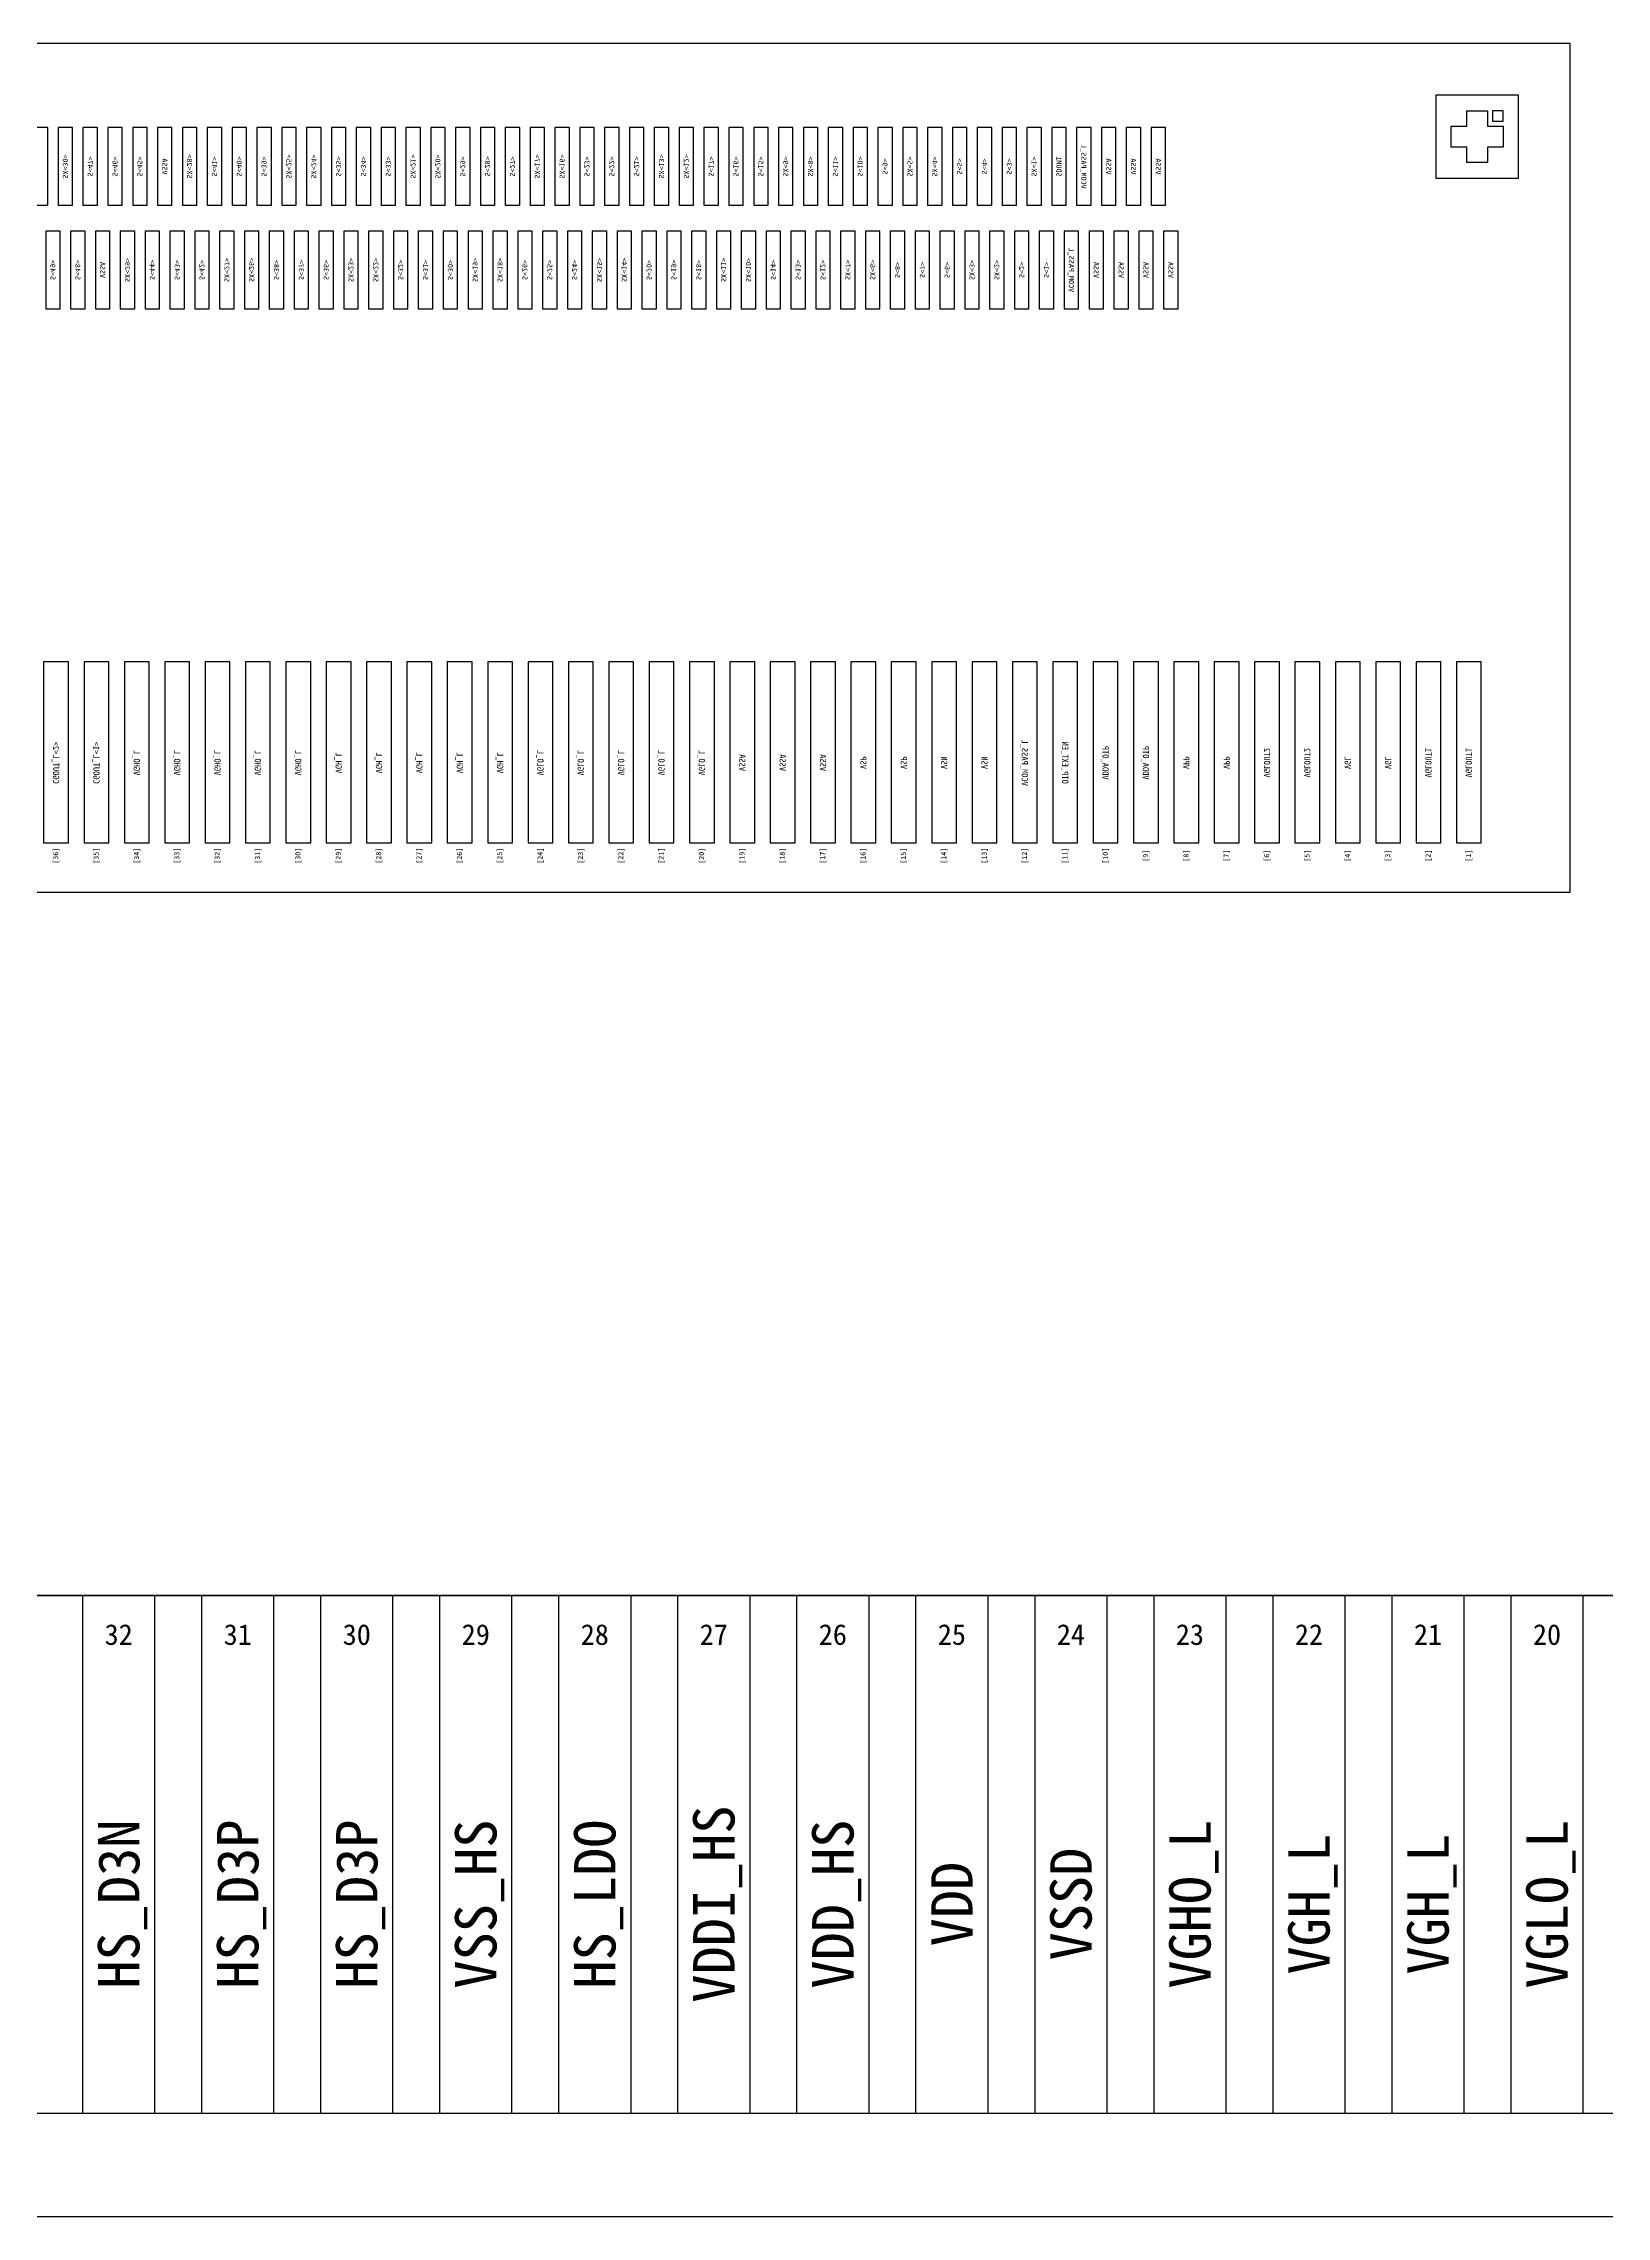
# Model space of a CAD drawing. Header units: millimetres. Extents: x 7349 to 7879, y -734 to -358.
# Drawn here: x 7461.716 to 7463.226, y -525.981 to -523.881 of the extents above; entities that cross this region are included whole.
import ezdxf
from ezdxf.enums import TextEntityAlignment as Align

# ---------------------------------------------------------------- set-up
doc = ezdxf.new("R2010")
doc.units = ezdxf.units.MM
doc.layers.add('FPC', color=42, linetype='Continuous')
doc.layers.add('标 注', color=3, linetype='Continuous')

# ---------------------------------------------------------------- blocks, each defined once
blk = doc.blocks.new('LCD')
at = {"color": 6}
blk.add_line((7370.5424, -538.5852), (7424.3824, -538.5852), dxfattribs=at)
for points in [[(7384.9624, -537.3052), (7409.9624, -537.3052), (7409.9624, -536.4852), (7384.9624, -536.4852)], [(7409.8324, -536.6152), (7409.9124, -536.6152), (7409.9124, -536.5352), (7409.8324, -536.5352)], [(7408.4774, -536.6415), (7408.4914, -536.6415), (7408.4914, -536.5665), (7408.4774, -536.5665)], [(7408.4774, -536.6415), (7408.4914, -536.6415), (7408.4914, -536.5665), (7408.4774, -536.5665)], [(7408.5014, -536.6415), (7408.5154, -536.6415), (7408.5154, -536.5665), (7408.5014, -536.5665)], [(7408.5014, -536.6415), (7408.5154, -536.6415), (7408.5154, -536.5665), (7408.5014, -536.5665)], [(7408.5254, -536.6415), (7408.5394, -536.6415), (7408.5394, -536.5665), (7408.5254, -536.5665)], [(7408.5254, -536.6415), (7408.5394, -536.6415), (7408.5394, -536.5665), (7408.5254, -536.5665)], [(7408.5494, -536.6415), (7408.5634, -536.6415), (7408.5634, -536.5665), (7408.5494, -536.5665)], [(7408.5494, -536.6415), (7408.5634, -536.6415), (7408.5634, -536.5665), (7408.5494, -536.5665)], [(7408.5734, -536.6415), (7408.5874, -536.6415), (7408.5874, -536.5665), (7408.5734, -536.5665)], [(7408.5734, -536.6415), (7408.5874, -536.6415), (7408.5874, -536.5665), (7408.5734, -536.5665)], [(7408.5974, -536.6415), (7408.6114, -536.6415), (7408.6114, -536.5665), (7408.5974, -536.5665)], [(7408.5974, -536.6415), (7408.6114, -536.6415), (7408.6114, -536.5665), (7408.5974, -536.5665)], [(7408.6214, -536.6415), (7408.6354, -536.6415), (7408.6354, -536.5665), (7408.6214, -536.5665)], [(7408.6214, -536.6415), (7408.6354, -536.6415), (7408.6354, -536.5665), (7408.6214, -536.5665)], [(7408.6454, -536.6415), (7408.6594, -536.6415), (7408.6594, -536.5665), (7408.6454, -536.5665)], [(7408.6454, -536.6415), (7408.6594, -536.6415), (7408.6594, -536.5665), (7408.6454, -536.5665)], [(7408.6694, -536.6415), (7408.6834, -536.6415), (7408.6834, -536.5665), (7408.6694, -536.5665)], [(7408.6694, -536.6415), (7408.6834, -536.6415), (7408.6834, -536.5665), (7408.6694, -536.5665)], [(7408.6934, -536.6415), (7408.7074, -536.6415), (7408.7074, -536.5665), (7408.6934, -536.5665)], [(7408.6934, -536.6415), (7408.7074, -536.6415), (7408.7074, -536.5665), (7408.6934, -536.5665)], [(7408.7174, -536.6415), (7408.7314, -536.6415), (7408.7314, -536.5665), (7408.7174, -536.5665)], [(7408.7174, -536.6415), (7408.7314, -536.6415), (7408.7314, -536.5665), (7408.7174, -536.5665)], [(7408.7414, -536.6415), (7408.7554, -536.6415), (7408.7554, -536.5665), (7408.7414, -536.5665)], [(7408.7414, -536.6415), (7408.7554, -536.6415), (7408.7554, -536.5665), (7408.7414, -536.5665)], [(7408.7654, -536.6415), (7408.7794, -536.6415), (7408.7794, -536.5665), (7408.7654, -536.5665)], [(7408.7654, -536.6415), (7408.7794, -536.6415), (7408.7794, -536.5665), (7408.7654, -536.5665)], [(7408.7894, -536.6415), (7408.8034, -536.6415), (7408.8034, -536.5665), (7408.7894, -536.5665)], [(7408.7894, -536.6415), (7408.8034, -536.6415), (7408.8034, -536.5665), (7408.7894, -536.5665)], [(7408.8134, -536.6415), (7408.8274, -536.6415), (7408.8274, -536.5665), (7408.8134, -536.5665)], [(7408.8134, -536.6415), (7408.8274, -536.6415), (7408.8274, -536.5665), (7408.8134, -536.5665)], [(7408.8374, -536.6415), (7408.8514, -536.6415), (7408.8514, -536.5665), (7408.8374, -536.5665)], [(7408.8374, -536.6415), (7408.8514, -536.6415), (7408.8514, -536.5665), (7408.8374, -536.5665)], [(7408.8614, -536.6415), (7408.8754, -536.6415), (7408.8754, -536.5665), (7408.8614, -536.5665)], [(7408.8614, -536.6415), (7408.8754, -536.6415), (7408.8754, -536.5665), (7408.8614, -536.5665)], [(7408.8854, -536.6415), (7408.8994, -536.6415), (7408.8994, -536.5665), (7408.8854, -536.5665)], [(7408.8854, -536.6415), (7408.8994, -536.6415), (7408.8994, -536.5665), (7408.8854, -536.5665)], [(7408.9094, -536.6415), (7408.9234, -536.6415), (7408.9234, -536.5665), (7408.9094, -536.5665)], [(7408.9094, -536.6415), (7408.9234, -536.6415), (7408.9234, -536.5665), (7408.9094, -536.5665)], [(7408.9334, -536.6415), (7408.9474, -536.6415), (7408.9474, -536.5665), (7408.9334, -536.5665)], [(7408.9334, -536.6415), (7408.9474, -536.6415), (7408.9474, -536.5665), (7408.9334, -536.5665)], [(7408.9574, -536.6415), (7408.9714, -536.6415), (7408.9714, -536.5665), (7408.9574, -536.5665)], [(7408.9574, -536.6415), (7408.9714, -536.6415), (7408.9714, -536.5665), (7408.9574, -536.5665)], [(7408.9814, -536.6415), (7408.9954, -536.6415), (7408.9954, -536.5665), (7408.9814, -536.5665)], [(7408.9814, -536.6415), (7408.9954, -536.6415), (7408.9954, -536.5665), (7408.9814, -536.5665)], [(7409.0054, -536.6415), (7409.0194, -536.6415), (7409.0194, -536.5665), (7409.0054, -536.5665)], [(7409.0054, -536.6415), (7409.0194, -536.6415), (7409.0194, -536.5665), (7409.0054, -536.5665)], [(7409.0294, -536.6415), (7409.0434, -536.6415), (7409.0434, -536.5665), (7409.0294, -536.5665)], [(7409.0294, -536.6415), (7409.0434, -536.6415), (7409.0434, -536.5665), (7409.0294, -536.5665)], [(7409.0534, -536.6415), (7409.0674, -536.6415), (7409.0674, -536.5665), (7409.0534, -536.5665)], [(7409.0534, -536.6415), (7409.0674, -536.6415), (7409.0674, -536.5665), (7409.0534, -536.5665)], [(7409.0774, -536.6415), (7409.0914, -536.6415), (7409.0914, -536.5665), (7409.0774, -536.5665)], [(7409.0774, -536.6415), (7409.0914, -536.6415), (7409.0914, -536.5665), (7409.0774, -536.5665)], [(7409.1014, -536.6415), (7409.1154, -536.6415), (7409.1154, -536.5665), (7409.1014, -536.5665)], [(7409.1014, -536.6415), (7409.1154, -536.6415), (7409.1154, -536.5665), (7409.1014, -536.5665)], [(7409.1254, -536.6415), (7409.1394, -536.6415), (7409.1394, -536.5665), (7409.1254, -536.5665)], [(7409.1254, -536.6415), (7409.1394, -536.6415), (7409.1394, -536.5665), (7409.1254, -536.5665)], [(7409.1494, -536.6415), (7409.1634, -536.6415), (7409.1634, -536.5665), (7409.1494, -536.5665)], [(7409.1494, -536.6415), (7409.1634, -536.6415), (7409.1634, -536.5665), (7409.1494, -536.5665)], [(7409.1734, -536.6415), (7409.1874, -536.6415), (7409.1874, -536.5665), (7409.1734, -536.5665)], [(7409.1734, -536.6415), (7409.1874, -536.6415), (7409.1874, -536.5665), (7409.1734, -536.5665)], [(7409.1974, -536.6415), (7409.2114, -536.6415), (7409.2114, -536.5665), (7409.1974, -536.5665)], [(7409.1974, -536.6415), (7409.2114, -536.6415), (7409.2114, -536.5665), (7409.1974, -536.5665)], [(7409.2214, -536.6415), (7409.2354, -536.6415), (7409.2354, -536.5665), (7409.2214, -536.5665)], [(7409.2214, -536.6415), (7409.2354, -536.6415), (7409.2354, -536.5665), (7409.2214, -536.5665)], [(7409.2454, -536.6415), (7409.2594, -536.6415), (7409.2594, -536.5665), (7409.2454, -536.5665)], [(7409.2454, -536.6415), (7409.2594, -536.6415), (7409.2594, -536.5665), (7409.2454, -536.5665)], [(7409.2694, -536.6415), (7409.2834, -536.6415), (7409.2834, -536.5665), (7409.2694, -536.5665)], [(7409.2694, -536.6415), (7409.2834, -536.6415), (7409.2834, -536.5665), (7409.2694, -536.5665)], [(7409.2934, -536.6415), (7409.3074, -536.6415), (7409.3074, -536.5665), (7409.2934, -536.5665)], [(7409.2934, -536.6415), (7409.3074, -536.6415), (7409.3074, -536.5665), (7409.2934, -536.5665)], [(7409.3174, -536.6415), (7409.3314, -536.6415), (7409.3314, -536.5665), (7409.3174, -536.5665)], [(7409.3174, -536.6415), (7409.3314, -536.6415), (7409.3314, -536.5665), (7409.3174, -536.5665)], [(7409.3414, -536.6415), (7409.3554, -536.6415), (7409.3554, -536.5665), (7409.3414, -536.5665)], [(7409.3414, -536.6415), (7409.3554, -536.6415), (7409.3554, -536.5665), (7409.3414, -536.5665)], [(7409.3654, -536.6415), (7409.3794, -536.6415), (7409.3794, -536.5665), (7409.3654, -536.5665)], [(7409.3654, -536.6415), (7409.3794, -536.6415), (7409.3794, -536.5665), (7409.3654, -536.5665)], [(7409.3894, -536.6415), (7409.4034, -536.6415), (7409.4034, -536.5665), (7409.3894, -536.5665)], [(7409.3894, -536.6415), (7409.4034, -536.6415), (7409.4034, -536.5665), (7409.3894, -536.5665)], [(7409.4134, -536.6415), (7409.4274, -536.6415), (7409.4274, -536.5665), (7409.4134, -536.5665)], [(7409.4134, -536.6415), (7409.4274, -536.6415), (7409.4274, -536.5665), (7409.4134, -536.5665)], [(7409.4374, -536.6415), (7409.4514, -536.6415), (7409.4514, -536.5665), (7409.4374, -536.5665)], [(7409.4374, -536.6415), (7409.4514, -536.6415), (7409.4514, -536.5665), (7409.4374, -536.5665)], [(7409.4614, -536.6415), (7409.4754, -536.6415), (7409.4754, -536.5665), (7409.4614, -536.5665)], [(7409.4614, -536.6415), (7409.4754, -536.6415), (7409.4754, -536.5665), (7409.4614, -536.5665)], [(7409.4854, -536.6415), (7409.4994, -536.6415), (7409.4994, -536.5665), (7409.4854, -536.5665)], [(7409.4854, -536.6415), (7409.4994, -536.6415), (7409.4994, -536.5665), (7409.4854, -536.5665)], [(7409.5094, -536.6415), (7409.5234, -536.6415), (7409.5234, -536.5665), (7409.5094, -536.5665)], [(7409.5094, -536.6415), (7409.5234, -536.6415), (7409.5234, -536.5665), (7409.5094, -536.5665)], [(7409.5334, -536.6415), (7409.5474, -536.6415), (7409.5474, -536.5665), (7409.5334, -536.5665)], [(7409.5334, -536.6415), (7409.5474, -536.6415), (7409.5474, -536.5665), (7409.5334, -536.5665)], [(7409.5574, -536.6415), (7409.5714, -536.6415), (7409.5714, -536.5665), (7409.5574, -536.5665)], [(7409.5574, -536.6415), (7409.5714, -536.6415), (7409.5714, -536.5665), (7409.5574, -536.5665)], [(7409.8624, -536.5502), (7409.8824, -536.5502), (7409.8824, -536.5652), (7409.8974, -536.5652), (7409.8974, -536.5852), (7409.8824, -536.5852), (7409.8824, -536.6002), (7409.8624, -536.6002), (7409.8624, -536.5852), (7409.8474, -536.5852), (7409.8474, -536.5652), (7409.8624, -536.5652)], [(7409.8874, -536.5602), (7409.8974, -536.5602), (7409.8974, -536.5502), (7409.8874, -536.5502)], [(7408.4894, -536.7415), (7408.5034, -536.7415), (7408.5034, -536.6665), (7408.4894, -536.6665)], [(7408.4894, -536.7415), (7408.5034, -536.7415), (7408.5034, -536.6665), (7408.4894, -536.6665)], [(7408.5134, -536.7415), (7408.5274, -536.7415), (7408.5274, -536.6665), (7408.5134, -536.6665)], [(7408.5134, -536.7415), (7408.5274, -536.7415), (7408.5274, -536.6665), (7408.5134, -536.6665)], [(7408.5374, -536.7415), (7408.5514, -536.7415), (7408.5514, -536.6665), (7408.5374, -536.6665)], [(7408.5374, -536.7415), (7408.5514, -536.7415), (7408.5514, -536.6665), (7408.5374, -536.6665)], [(7408.5614, -536.7415), (7408.5754, -536.7415), (7408.5754, -536.6665), (7408.5614, -536.6665)], [(7408.5614, -536.7415), (7408.5754, -536.7415), (7408.5754, -536.6665), (7408.5614, -536.6665)], [(7408.5854, -536.7415), (7408.5994, -536.7415), (7408.5994, -536.6665), (7408.5854, -536.6665)], [(7408.5854, -536.7415), (7408.5994, -536.7415), (7408.5994, -536.6665), (7408.5854, -536.6665)], [(7408.6094, -536.7415), (7408.6234, -536.7415), (7408.6234, -536.6665), (7408.6094, -536.6665)], [(7408.6094, -536.7415), (7408.6234, -536.7415), (7408.6234, -536.6665), (7408.6094, -536.6665)], [(7408.6334, -536.7415), (7408.6474, -536.7415), (7408.6474, -536.6665), (7408.6334, -536.6665)], [(7408.6334, -536.7415), (7408.6474, -536.7415), (7408.6474, -536.6665), (7408.6334, -536.6665)], [(7408.6574, -536.7415), (7408.6714, -536.7415), (7408.6714, -536.6665), (7408.6574, -536.6665)], [(7408.6574, -536.7415), (7408.6714, -536.7415), (7408.6714, -536.6665), (7408.6574, -536.6665)], [(7408.6814, -536.7415), (7408.6954, -536.7415), (7408.6954, -536.6665), (7408.6814, -536.6665)], [(7408.6814, -536.7415), (7408.6954, -536.7415), (7408.6954, -536.6665), (7408.6814, -536.6665)], [(7408.7054, -536.7415), (7408.7194, -536.7415), (7408.7194, -536.6665), (7408.7054, -536.6665)], [(7408.7054, -536.7415), (7408.7194, -536.7415), (7408.7194, -536.6665), (7408.7054, -536.6665)], [(7408.7294, -536.7415), (7408.7434, -536.7415), (7408.7434, -536.6665), (7408.7294, -536.6665)], [(7408.7294, -536.7415), (7408.7434, -536.7415), (7408.7434, -536.6665), (7408.7294, -536.6665)], [(7408.7534, -536.7415), (7408.7674, -536.7415), (7408.7674, -536.6665), (7408.7534, -536.6665)], [(7408.7534, -536.7415), (7408.7674, -536.7415), (7408.7674, -536.6665), (7408.7534, -536.6665)], [(7408.7774, -536.7415), (7408.7914, -536.7415), (7408.7914, -536.6665), (7408.7774, -536.6665)], [(7408.7774, -536.7415), (7408.7914, -536.7415), (7408.7914, -536.6665), (7408.7774, -536.6665)], [(7408.8014, -536.7415), (7408.8154, -536.7415), (7408.8154, -536.6665), (7408.8014, -536.6665)], [(7408.8014, -536.7415), (7408.8154, -536.7415), (7408.8154, -536.6665), (7408.8014, -536.6665)], [(7408.8254, -536.7415), (7408.8394, -536.7415), (7408.8394, -536.6665), (7408.8254, -536.6665)], [(7408.8254, -536.7415), (7408.8394, -536.7415), (7408.8394, -536.6665), (7408.8254, -536.6665)], [(7408.8494, -536.7415), (7408.8634, -536.7415), (7408.8634, -536.6665), (7408.8494, -536.6665)], [(7408.8494, -536.7415), (7408.8634, -536.7415), (7408.8634, -536.6665), (7408.8494, -536.6665)], [(7408.8734, -536.7415), (7408.8874, -536.7415), (7408.8874, -536.6665), (7408.8734, -536.6665)], [(7408.8734, -536.7415), (7408.8874, -536.7415), (7408.8874, -536.6665), (7408.8734, -536.6665)], [(7408.8974, -536.7415), (7408.9114, -536.7415), (7408.9114, -536.6665), (7408.8974, -536.6665)], [(7408.8974, -536.7415), (7408.9114, -536.7415), (7408.9114, -536.6665), (7408.8974, -536.6665)], [(7408.9214, -536.7415), (7408.9354, -536.7415), (7408.9354, -536.6665), (7408.9214, -536.6665)], [(7408.9214, -536.7415), (7408.9354, -536.7415), (7408.9354, -536.6665), (7408.9214, -536.6665)], [(7408.9454, -536.7415), (7408.9594, -536.7415), (7408.9594, -536.6665), (7408.9454, -536.6665)], [(7408.9454, -536.7415), (7408.9594, -536.7415), (7408.9594, -536.6665), (7408.9454, -536.6665)], [(7408.9694, -536.7415), (7408.9834, -536.7415), (7408.9834, -536.6665), (7408.9694, -536.6665)], [(7408.9694, -536.7415), (7408.9834, -536.7415), (7408.9834, -536.6665), (7408.9694, -536.6665)], [(7408.9934, -536.7415), (7409.0074, -536.7415), (7409.0074, -536.6665), (7408.9934, -536.6665)], [(7408.9934, -536.7415), (7409.0074, -536.7415), (7409.0074, -536.6665), (7408.9934, -536.6665)], [(7409.0174, -536.7415), (7409.0314, -536.7415), (7409.0314, -536.6665), (7409.0174, -536.6665)], [(7409.0174, -536.7415), (7409.0314, -536.7415), (7409.0314, -536.6665), (7409.0174, -536.6665)], [(7409.0414, -536.7415), (7409.0554, -536.7415), (7409.0554, -536.6665), (7409.0414, -536.6665)], [(7409.0414, -536.7415), (7409.0554, -536.7415), (7409.0554, -536.6665), (7409.0414, -536.6665)], [(7409.0654, -536.7415), (7409.0794, -536.7415), (7409.0794, -536.6665), (7409.0654, -536.6665)], [(7409.0654, -536.7415), (7409.0794, -536.7415), (7409.0794, -536.6665), (7409.0654, -536.6665)], [(7409.0894, -536.7415), (7409.1034, -536.7415), (7409.1034, -536.6665), (7409.0894, -536.6665)], [(7409.0894, -536.7415), (7409.1034, -536.7415), (7409.1034, -536.6665), (7409.0894, -536.6665)], [(7409.1134, -536.7415), (7409.1274, -536.7415), (7409.1274, -536.6665), (7409.1134, -536.6665)], [(7409.1134, -536.7415), (7409.1274, -536.7415), (7409.1274, -536.6665), (7409.1134, -536.6665)], [(7409.1374, -536.7415), (7409.1514, -536.7415), (7409.1514, -536.6665), (7409.1374, -536.6665)], [(7409.1374, -536.7415), (7409.1514, -536.7415), (7409.1514, -536.6665), (7409.1374, -536.6665)], [(7409.1614, -536.7415), (7409.1754, -536.7415), (7409.1754, -536.6665), (7409.1614, -536.6665)], [(7409.1614, -536.7415), (7409.1754, -536.7415), (7409.1754, -536.6665), (7409.1614, -536.6665)], [(7409.1854, -536.7415), (7409.1994, -536.7415), (7409.1994, -536.6665), (7409.1854, -536.6665)], [(7409.1854, -536.7415), (7409.1994, -536.7415), (7409.1994, -536.6665), (7409.1854, -536.6665)], [(7409.2094, -536.7415), (7409.2234, -536.7415), (7409.2234, -536.6665), (7409.2094, -536.6665)], [(7409.2094, -536.7415), (7409.2234, -536.7415), (7409.2234, -536.6665), (7409.2094, -536.6665)], [(7409.2334, -536.7415), (7409.2474, -536.7415), (7409.2474, -536.6665), (7409.2334, -536.6665)], [(7409.2334, -536.7415), (7409.2474, -536.7415), (7409.2474, -536.6665), (7409.2334, -536.6665)], [(7409.2574, -536.7415), (7409.2714, -536.7415), (7409.2714, -536.6665), (7409.2574, -536.6665)], [(7409.2574, -536.7415), (7409.2714, -536.7415), (7409.2714, -536.6665), (7409.2574, -536.6665)], [(7409.2814, -536.7415), (7409.2954, -536.7415), (7409.2954, -536.6665), (7409.2814, -536.6665)], [(7409.2814, -536.7415), (7409.2954, -536.7415), (7409.2954, -536.6665), (7409.2814, -536.6665)], [(7409.3054, -536.7415), (7409.3194, -536.7415), (7409.3194, -536.6665), (7409.3054, -536.6665)], [(7409.3054, -536.7415), (7409.3194, -536.7415), (7409.3194, -536.6665), (7409.3054, -536.6665)], [(7409.3294, -536.7415), (7409.3434, -536.7415), (7409.3434, -536.6665), (7409.3294, -536.6665)], [(7409.3294, -536.7415), (7409.3434, -536.7415), (7409.3434, -536.6665), (7409.3294, -536.6665)], [(7409.3534, -536.7415), (7409.3674, -536.7415), (7409.3674, -536.6665), (7409.3534, -536.6665)], [(7409.3534, -536.7415), (7409.3674, -536.7415), (7409.3674, -536.6665), (7409.3534, -536.6665)], [(7409.3774, -536.7415), (7409.3914, -536.7415), (7409.3914, -536.6665), (7409.3774, -536.6665)], [(7409.3774, -536.7415), (7409.3914, -536.7415), (7409.3914, -536.6665), (7409.3774, -536.6665)], [(7409.4014, -536.7415), (7409.4154, -536.7415), (7409.4154, -536.6665), (7409.4014, -536.6665)], [(7409.4014, -536.7415), (7409.4154, -536.7415), (7409.4154, -536.6665), (7409.4014, -536.6665)], [(7409.4254, -536.7415), (7409.4394, -536.7415), (7409.4394, -536.6665), (7409.4254, -536.6665)], [(7409.4254, -536.7415), (7409.4394, -536.7415), (7409.4394, -536.6665), (7409.4254, -536.6665)], [(7409.4494, -536.7415), (7409.4634, -536.7415), (7409.4634, -536.6665), (7409.4494, -536.6665)], [(7409.4494, -536.7415), (7409.4634, -536.7415), (7409.4634, -536.6665), (7409.4494, -536.6665)], [(7409.4734, -536.7415), (7409.4874, -536.7415), (7409.4874, -536.6665), (7409.4734, -536.6665)], [(7409.4734, -536.7415), (7409.4874, -536.7415), (7409.4874, -536.6665), (7409.4734, -536.6665)], [(7409.4974, -536.7415), (7409.5114, -536.7415), (7409.5114, -536.6665), (7409.4974, -536.6665)], [(7409.4974, -536.7415), (7409.5114, -536.7415), (7409.5114, -536.6665), (7409.4974, -536.6665)], [(7409.5214, -536.7415), (7409.5354, -536.7415), (7409.5354, -536.6665), (7409.5214, -536.6665)], [(7409.5214, -536.7415), (7409.5354, -536.7415), (7409.5354, -536.6665), (7409.5214, -536.6665)], [(7409.5454, -536.7415), (7409.5594, -536.7415), (7409.5594, -536.6665), (7409.5454, -536.6665)], [(7409.5454, -536.7415), (7409.5594, -536.7415), (7409.5594, -536.6665), (7409.5454, -536.6665)], [(7409.5694, -536.7415), (7409.5834, -536.7415), (7409.5834, -536.6665), (7409.5694, -536.6665)], [(7409.5694, -536.7415), (7409.5834, -536.7415), (7409.5834, -536.6665), (7409.5694, -536.6665)], [(7408.4874, -537.2577), (7408.5114, -537.2577), (7408.5114, -537.0827), (7408.4874, -537.0827)], [(7408.4874, -537.2577), (7408.5114, -537.2577), (7408.5114, -537.0827), (7408.4874, -537.0827)], [(7408.5264, -537.2577), (7408.5504, -537.2577), (7408.5504, -537.0827), (7408.5264, -537.0827)], [(7408.5264, -537.2577), (7408.5504, -537.2577), (7408.5504, -537.0827), (7408.5264, -537.0827)], [(7408.5654, -537.2577), (7408.5894, -537.2577), (7408.5894, -537.0827), (7408.5654, -537.0827)], [(7408.5654, -537.2577), (7408.5894, -537.2577), (7408.5894, -537.0827), (7408.5654, -537.0827)], [(7408.6044, -537.2577), (7408.6284, -537.2577), (7408.6284, -537.0827), (7408.6044, -537.0827)], [(7408.6044, -537.2577), (7408.6284, -537.2577), (7408.6284, -537.0827), (7408.6044, -537.0827)], [(7408.6434, -537.2577), (7408.6674, -537.2577), (7408.6674, -537.0827), (7408.6434, -537.0827)], [(7408.6434, -537.2577), (7408.6674, -537.2577), (7408.6674, -537.0827), (7408.6434, -537.0827)], [(7408.6824, -537.2577), (7408.7064, -537.2577), (7408.7064, -537.0827), (7408.6824, -537.0827)], [(7408.6824, -537.2577), (7408.7064, -537.2577), (7408.7064, -537.0827), (7408.6824, -537.0827)], [(7408.7214, -537.2577), (7408.7454, -537.2577), (7408.7454, -537.0827), (7408.7214, -537.0827)], [(7408.7214, -537.2577), (7408.7454, -537.2577), (7408.7454, -537.0827), (7408.7214, -537.0827)], [(7408.7604, -537.2577), (7408.7844, -537.2577), (7408.7844, -537.0827), (7408.7604, -537.0827)], [(7408.7604, -537.2577), (7408.7844, -537.2577), (7408.7844, -537.0827), (7408.7604, -537.0827)], [(7408.7994, -537.2577), (7408.8234, -537.2577), (7408.8234, -537.0827), (7408.7994, -537.0827)], [(7408.7994, -537.2577), (7408.8234, -537.2577), (7408.8234, -537.0827), (7408.7994, -537.0827)], [(7408.8384, -537.2577), (7408.8624, -537.2577), (7408.8624, -537.0827), (7408.8384, -537.0827)], [(7408.8384, -537.2577), (7408.8624, -537.2577), (7408.8624, -537.0827), (7408.8384, -537.0827)], [(7408.8774, -537.2577), (7408.9014, -537.2577), (7408.9014, -537.0827), (7408.8774, -537.0827)], [(7408.8774, -537.2577), (7408.9014, -537.2577), (7408.9014, -537.0827), (7408.8774, -537.0827)], [(7408.9164, -537.2577), (7408.9404, -537.2577), (7408.9404, -537.0827), (7408.9164, -537.0827)], [(7408.9164, -537.2577), (7408.9404, -537.2577), (7408.9404, -537.0827), (7408.9164, -537.0827)], [(7408.9554, -537.2577), (7408.9794, -537.2577), (7408.9794, -537.0827), (7408.9554, -537.0827)], [(7408.9554, -537.2577), (7408.9794, -537.2577), (7408.9794, -537.0827), (7408.9554, -537.0827)], [(7408.9944, -537.2577), (7409.0184, -537.2577), (7409.0184, -537.0827), (7408.9944, -537.0827)], [(7408.9944, -537.2577), (7409.0184, -537.2577), (7409.0184, -537.0827), (7408.9944, -537.0827)], [(7409.0334, -537.2577), (7409.0574, -537.2577), (7409.0574, -537.0827), (7409.0334, -537.0827)], [(7409.0334, -537.2577), (7409.0574, -537.2577), (7409.0574, -537.0827), (7409.0334, -537.0827)], [(7409.0724, -537.2577), (7409.0964, -537.2577), (7409.0964, -537.0827), (7409.0724, -537.0827)], [(7409.0724, -537.2577), (7409.0964, -537.2577), (7409.0964, -537.0827), (7409.0724, -537.0827)], [(7409.1114, -537.2577), (7409.1354, -537.2577), (7409.1354, -537.0827), (7409.1114, -537.0827)], [(7409.1114, -537.2577), (7409.1354, -537.2577), (7409.1354, -537.0827), (7409.1114, -537.0827)], [(7409.1504, -537.2577), (7409.1744, -537.2577), (7409.1744, -537.0827), (7409.1504, -537.0827)], [(7409.1504, -537.2577), (7409.1744, -537.2577), (7409.1744, -537.0827), (7409.1504, -537.0827)], [(7409.1894, -537.2577), (7409.2134, -537.2577), (7409.2134, -537.0827), (7409.1894, -537.0827)], [(7409.1894, -537.2577), (7409.2134, -537.2577), (7409.2134, -537.0827), (7409.1894, -537.0827)], [(7409.2284, -537.2577), (7409.2524, -537.2577), (7409.2524, -537.0827), (7409.2284, -537.0827)], [(7409.2284, -537.2577), (7409.2524, -537.2577), (7409.2524, -537.0827), (7409.2284, -537.0827)], [(7409.2674, -537.2577), (7409.2914, -537.2577), (7409.2914, -537.0827), (7409.2674, -537.0827)], [(7409.2674, -537.2577), (7409.2914, -537.2577), (7409.2914, -537.0827), (7409.2674, -537.0827)], [(7409.3064, -537.2577), (7409.3304, -537.2577), (7409.3304, -537.0827), (7409.3064, -537.0827)], [(7409.3064, -537.2577), (7409.3304, -537.2577), (7409.3304, -537.0827), (7409.3064, -537.0827)], [(7409.3454, -537.2577), (7409.3694, -537.2577), (7409.3694, -537.0827), (7409.3454, -537.0827)], [(7409.3454, -537.2577), (7409.3694, -537.2577), (7409.3694, -537.0827), (7409.3454, -537.0827)], [(7409.3844, -537.2577), (7409.4084, -537.2577), (7409.4084, -537.0827), (7409.3844, -537.0827)], [(7409.3844, -537.2577), (7409.4084, -537.2577), (7409.4084, -537.0827), (7409.3844, -537.0827)], [(7409.4234, -537.2577), (7409.4474, -537.2577), (7409.4474, -537.0827), (7409.4234, -537.0827)], [(7409.4234, -537.2577), (7409.4474, -537.2577), (7409.4474, -537.0827), (7409.4234, -537.0827)], [(7409.4624, -537.2577), (7409.4864, -537.2577), (7409.4864, -537.0827), (7409.4624, -537.0827)], [(7409.4624, -537.2577), (7409.4864, -537.2577), (7409.4864, -537.0827), (7409.4624, -537.0827)], [(7409.5014, -537.2577), (7409.5254, -537.2577), (7409.5254, -537.0827), (7409.5014, -537.0827)], [(7409.5014, -537.2577), (7409.5254, -537.2577), (7409.5254, -537.0827), (7409.5014, -537.0827)], [(7409.5404, -537.2577), (7409.5644, -537.2577), (7409.5644, -537.0827), (7409.5404, -537.0827)], [(7409.5404, -537.2577), (7409.5644, -537.2577), (7409.5644, -537.0827), (7409.5404, -537.0827)], [(7409.5794, -537.2577), (7409.6034, -537.2577), (7409.6034, -537.0827), (7409.5794, -537.0827)], [(7409.5794, -537.2577), (7409.6034, -537.2577), (7409.6034, -537.0827), (7409.5794, -537.0827)], [(7409.6184, -537.2577), (7409.6424, -537.2577), (7409.6424, -537.0827), (7409.6184, -537.0827)], [(7409.6184, -537.2577), (7409.6424, -537.2577), (7409.6424, -537.0827), (7409.6184, -537.0827)], [(7409.6574, -537.2577), (7409.6814, -537.2577), (7409.6814, -537.0827), (7409.6574, -537.0827)], [(7409.6574, -537.2577), (7409.6814, -537.2577), (7409.6814, -537.0827), (7409.6574, -537.0827)], [(7409.6964, -537.2577), (7409.7204, -537.2577), (7409.7204, -537.0827), (7409.6964, -537.0827)], [(7409.6964, -537.2577), (7409.7204, -537.2577), (7409.7204, -537.0827), (7409.6964, -537.0827)], [(7409.7354, -537.2577), (7409.7594, -537.2577), (7409.7594, -537.0827), (7409.7354, -537.0827)], [(7409.7354, -537.2577), (7409.7594, -537.2577), (7409.7594, -537.0827), (7409.7354, -537.0827)], [(7409.7744, -537.2577), (7409.7984, -537.2577), (7409.7984, -537.0827), (7409.7744, -537.0827)], [(7409.7744, -537.2577), (7409.7984, -537.2577), (7409.7984, -537.0827), (7409.7744, -537.0827)], [(7409.8134, -537.2577), (7409.8374, -537.2577), (7409.8374, -537.0827), (7409.8134, -537.0827)], [(7409.8134, -537.2577), (7409.8374, -537.2577), (7409.8374, -537.0827), (7409.8134, -537.0827)], [(7409.8524, -537.2577), (7409.8764, -537.2577), (7409.8764, -537.0827), (7409.8524, -537.0827)], [(7409.8524, -537.2577), (7409.8764, -537.2577), (7409.8764, -537.0827), (7409.8524, -537.0827)], [(7382.0249, -538.4852), (7412.8999, -538.4852), (7412.8999, -537.9852), (7382.0249, -537.9852)], [(7408.5249, -538.4852), (7408.5949, -538.4852), (7408.5949, -537.9852), (7408.5249, -537.9852)], [(7408.6399, -538.4852), (7408.7099, -538.4852), (7408.7099, -537.9852), (7408.6399, -537.9852)], [(7408.7549, -538.4852), (7408.8249, -538.4852), (7408.8249, -537.9852), (7408.7549, -537.9852)], [(7408.8699, -538.4852), (7408.9399, -538.4852), (7408.9399, -537.9852), (7408.8699, -537.9852)], [(7408.9849, -538.4852), (7409.0549, -538.4852), (7409.0549, -537.9852), (7408.9849, -537.9852)], [(7409.0999, -538.4852), (7409.1699, -538.4852), (7409.1699, -537.9852), (7409.0999, -537.9852)], [(7409.2149, -538.4852), (7409.2849, -538.4852), (7409.2849, -537.9852), (7409.2149, -537.9852)], [(7409.3299, -538.4852), (7409.3999, -538.4852), (7409.3999, -537.9852), (7409.3299, -537.9852)], [(7409.4449, -538.4852), (7409.5149, -538.4852), (7409.5149, -537.9852), (7409.4449, -537.9852)], [(7409.5599, -538.4852), (7409.6299, -538.4852), (7409.6299, -537.9852), (7409.5599, -537.9852)], [(7409.6749, -538.4852), (7409.7449, -538.4852), (7409.7449, -537.9852), (7409.6749, -537.9852)], [(7409.7899, -538.4852), (7409.8599, -538.4852), (7409.8599, -537.9852), (7409.7899, -537.9852)], [(7409.9049, -538.4852), (7409.9749, -538.4852), (7409.9749, -537.9852), (7409.9049, -537.9852)]]:
    blk.add_lwpolyline(points, close=True, dxfattribs=at)
at = {"color": 6, "text_generation_flag": 4}
for s, height, p in [('VCOM_PASS_L', 0.005, (7409.4924, -536.604)), ('SX<30>', 0.005, (7408.5084, -536.604)), ('S<47>', 0.005, (7408.5324, -536.604)), ('S<46>', 0.005, (7408.5564, -536.604)), ('S<45>', 0.005, (7408.5804, -536.604)), ('VSSA', 0.005, (7408.6044, -536.604)), ('SX<28>', 0.005, (7408.6284, -536.604)), ('S<41>', 0.005, (7408.6524, -536.604)), ('S<40>', 0.005, (7408.6764, -536.604)), ('S<39>', 0.005, (7408.7004, -536.604)), ('SX<25>', 0.005, (7408.7244, -536.604)), ('SX<24>', 0.005, (7408.7484, -536.604)), ('S<35>', 0.005, (7408.7724, -536.604)), ('S<34>', 0.005, (7408.7964, -536.604)), ('S<33>', 0.005, (7408.8204, -536.604)), ('SX<21>', 0.005, (7408.8444, -536.604)), ('SX<20>', 0.005, (7408.8684, -536.604)), ('S<29>', 0.005, (7408.8924, -536.604)), ('S<28>', 0.005, (7408.9164, -536.604)), ('S<27>', 0.005, (7408.9404, -536.604)), ('SX<17>', 0.005, (7408.9644, -536.604)), ('SX<16>', 0.005, (7408.9884, -536.604)), ('S<23>', 0.005, (7409.0124, -536.604)), ('S<22>', 0.005, (7409.0364, -536.604)), ('S<21>', 0.005, (7409.0604, -536.604)), ('SX<13>', 0.005, (7409.0844, -536.604)), ('SX<12>', 0.005, (7409.1084, -536.604)), ('S<17>', 0.005, (7409.1324, -536.604)), ('S<16>', 0.005, (7409.1564, -536.604)), ('S<15>', 0.005, (7409.1804, -536.604)), ('SX<9>', 0.005, (7409.2044, -536.604)), ('SX<8>', 0.005, (7409.2284, -536.604)), ('S<11>', 0.005, (7409.2524, -536.604)), ('S<10>', 0.005, (7409.2764, -536.604)), ('S<9>', 0.005, (7409.3004, -536.604)), ('SX<5>', 0.005, (7409.3244, -536.604)), ('SX<4>', 0.005, (7409.3484, -536.604)), ('S<5>', 0.005, (7409.3724, -536.604)), ('S<4>', 0.005, (7409.3964, -536.604)), ('S<3>', 0.005, (7409.4204, -536.604)), ('SX<1>', 0.005, (7409.4444, -536.604)), ('SDUM1', 0.005, (7409.4684, -536.604)), ('VSSA', 0.005, (7409.5164, -536.604)), ('VSSA', 0.005, (7409.5404, -536.604)), ('VSSA', 0.005, (7409.5644, -536.604)), ('S<49>', 0.005, (7408.4964, -536.704)), ('S<48>', 0.005, (7408.5204, -536.704)), ('SX<29>', 0.005, (7408.5684, -536.704)), ('S<44>', 0.005, (7408.5924, -536.704)), ('S<43>', 0.005, (7408.6164, -536.704)), ('S<42>', 0.005, (7408.6404, -536.704)), ('SX<27>', 0.005, (7408.6644, -536.704)), ('SX<26>', 0.005, (7408.6884, -536.704)), ('S<38>', 0.005, (7408.7124, -536.704)), ('S<37>', 0.005, (7408.7364, -536.704)), ('S<36>', 0.005, (7408.7604, -536.704)), ('SX<23>', 0.005, (7408.7844, -536.704)), ('SX<22>', 0.005, (7408.8084, -536.704)), ('S<32>', 0.005, (7408.8324, -536.704)), ('S<31>', 0.005, (7408.8564, -536.704)), ('S<30>', 0.005, (7408.8804, -536.704)), ('SX<19>', 0.005, (7408.9044, -536.704)), ('SX<18>', 0.005, (7408.9284, -536.704)), ('S<26>', 0.005, (7408.9524, -536.704)), ('S<25>', 0.005, (7408.9764, -536.704)), ('S<24>', 0.005, (7409.0004, -536.704)), ('SX<15>', 0.005, (7409.0244, -536.704)), ('SX<14>', 0.005, (7409.0484, -536.704)), ('S<20>', 0.005, (7409.0724, -536.704)), ('S<19>', 0.005, (7409.0964, -536.704)), ('S<18>', 0.005, (7409.1204, -536.704)), ('SX<11>', 0.005, (7409.1444, -536.704)), ('SX<10>', 0.005, (7409.1684, -536.704)), ('S<14>', 0.005, (7409.1924, -536.704)), ('S<13>', 0.005, (7409.2164, -536.704)), ('S<12>', 0.005, (7409.2404, -536.704)), ('SX<7>', 0.005, (7409.2644, -536.704)), ('SX<6>', 0.005, (7409.2884, -536.704)), ('SX<3>', 0.005, (7409.3844, -536.704)), ('SX<2>', 0.005, (7409.4084, -536.704)), ('VCOM_PASS_L', 0.005, (7409.4804, -536.704)), ('VSSA', 0.005, (7408.5444, -536.704)), ('S<8>', 0.005, (7409.3124, -536.704)), ('S<7>', 0.005, (7409.3364, -536.704)), ('S<6>', 0.005, (7409.3604, -536.704)), ('S<2>', 0.005, (7409.4324, -536.704)), ('S<1>', 0.005, (7409.4564, -536.704)), ('VSSA', 0.005, (7409.5044, -536.704)), ('VSSA', 0.005, (7409.5284, -536.704)), ('VSSA', 0.005, (7409.5524, -536.704)), ('VSSA', 0.005, (7409.5764, -536.704)), ('VCOM_PASS_L', 0.006, (7409.4354, -537.1802)), ('CGOUT_L<2>', 0.006, (7408.4994, -537.1802)), ('CGOUT_L<1>', 0.006, (7408.5384, -537.1802)), ('VGHO_L', 0.006, (7408.5774, -537.1802)), ('VGHO_L', 0.006, (7408.6164, -537.1802)), ('VGHO_L', 0.006, (7408.6554, -537.1802)), ('VGHO_L', 0.006, (7408.6944, -537.1802)), ('VGHO_L', 0.006, (7408.7334, -537.1802)), ('VGH_L', 0.006, (7408.7724, -537.1802)), ('VGH_L', 0.006, (7408.8114, -537.1802)), ('VGH_L', 0.006, (7408.8504, -537.1802)), ('VGH_L', 0.006, (7408.8894, -537.1802)), ('VGH_L', 0.006, (7408.9284, -537.1802)), ('VGLO_L', 0.006, (7408.9674, -537.1802)), ('VGLO_L', 0.006, (7409.0064, -537.1802)), ('VGLO_L', 0.006, (7409.0454, -537.1802)), ('VGLO_L', 0.006, (7409.0844, -537.1802)), ('VGLO_L', 0.006, (7409.1234, -537.1802)), ('VSSA', 0.006, (7409.1624, -537.1802)), ('VSSA', 0.006, (7409.2014, -537.1802)), ('VSSA', 0.006, (7409.2404, -537.1802)), ('VSP', 0.006, (7409.2794, -537.1802)), ('VSP', 0.006, (7409.3184, -537.1802)), ('VSN', 0.006, (7409.3574, -537.1802)), ('VSN', 0.006, (7409.3964, -537.1802)), ('OTP_EXT_EN', 0.006, (7409.4744, -537.1802)), ('VDDA_OTP', 0.006, (7409.5134, -537.1802)), ('VDDA_OTP', 0.006, (7409.5524, -537.1802)), ('VPP', 0.006, (7409.5914, -537.1802)), ('VPP', 0.006, (7409.6304, -537.1802)), ('VGLOUT2', 0.006, (7409.6694, -537.1802)), ('VGLOUT2', 0.006, (7409.7084, -537.1802)), ('VGL', 0.006, (7409.7474, -537.1802)), ('VGL', 0.006, (7409.7864, -537.1802)), ('VGLOUT1', 0.006, (7409.8254, -537.1802)), ('VGLOUT1', 0.006, (7409.8644, -537.1802))]:
    blk.add_text(s, height=height, rotation=90, dxfattribs=at).set_placement(p, align=Align.MIDDLE_CENTER)
at = {"color": 6}
for s, height, p in [('[36]', 0.005, (7408.499, -537.2701)), ('[35]', 0.005, (7408.538, -537.2701)), ('[34]', 0.005, (7408.577, -537.2701)), ('[33]', 0.005, (7408.616, -537.2701)), ('[32]', 0.005, (7408.655, -537.2701)), ('[31]', 0.005, (7408.694, -537.2701)), ('[30]', 0.005, (7408.733, -537.2701)), ('[29]', 0.005, (7408.772, -537.2701)), ('[28]', 0.005, (7408.811, -537.2701)), ('[27]', 0.005, (7408.85, -537.2701)), ('[26]', 0.005, (7408.889, -537.2701)), ('[25]', 0.005, (7408.928, -537.2701)), ('[24]', 0.005, (7408.967, -537.2701)), ('[23]', 0.005, (7409.006, -537.2701)), ('[22]', 0.005, (7409.045, -537.2701)), ('[21]', 0.005, (7409.084, -537.2701)), ('[20]', 0.005, (7409.123, -537.2701)), ('[19]', 0.005, (7409.162, -537.2701)), ('[18]', 0.005, (7409.201, -537.2701)), ('[17]', 0.005, (7409.24, -537.2701)), ('[16]', 0.005, (7409.279, -537.2701)), ('[15]', 0.005, (7409.318, -537.2701)), ('[14]', 0.005, (7409.357, -537.2701)), ('[13]', 0.005, (7409.396, -537.2701)), ('[12]', 0.005, (7409.435, -537.2701)), ('[11]', 0.005, (7409.474, -537.2701)), ('[10]', 0.005, (7409.513, -537.2701)), ('[9]', 0.005, (7409.552, -537.2701)), ('[8]', 0.005, (7409.591, -537.2701)), ('[7]', 0.005, (7409.63, -537.2701)), ('[6]', 0.005, (7409.669, -537.2701)), ('[5]', 0.005, (7409.708, -537.2701)), ('[4]', 0.005, (7409.747, -537.2701)), ('[3]', 0.005, (7409.786, -537.2701)), ('[2]', 0.005, (7409.825, -537.2701)), ('[1]', 0.005, (7409.864, -537.2701)), ('HS_D3N', 0.04, (7408.5599, -538.2832)), ('HS_D3P', 0.04, (7408.6749, -538.2832)), ('HS_D3P', 0.04, (7408.7899, -538.2832)), ('VSS_HS', 0.04, (7408.9049, -538.2832)), ('HS_LDO', 0.04, (7409.0199, -538.2832)), ('VDDI_HS', 0.04, (7409.1349, -538.2832)), ('VDD_HS', 0.04, (7409.2499, -538.2832)), ('VGHO_L', 0.04, (7409.5949, -538.2832)), ('VGLO_L', 0.04, (7409.9399, -538.2832)), ('VGH_L', 0.04, (7409.7099, -538.2832)), ('VGH_L', 0.04, (7409.8249, -538.2832)), ('VDD', 0.04, (7409.3649, -538.2832)), ('VSSD', 0.04, (7409.4799, -538.2832))]:
    blk.add_text(s, height=height, rotation=90, dxfattribs=at).set_placement(p, align=Align.MIDDLE_CENTER)
for s, p in [('32', (7408.5599, -538.0227)), ('31', (7408.6749, -538.0227)), ('30', (7408.7899, -538.0227)), ('29', (7408.9049, -538.0227)), ('28', (7409.0199, -538.0227)), ('27', (7409.1349, -538.0227)), ('26', (7409.2499, -538.0227)), ('25', (7409.3649, -538.0227)), ('24', (7409.4799, -538.0227)), ('23', (7409.5949, -538.0227)), ('22', (7409.7099, -538.0227)), ('21', (7409.8249, -538.0227)), ('20', (7409.9399, -538.0227))]:
    blk.add_text(s, height=0.02, dxfattribs=at).set_placement(p, align=Align.MIDDLE_CENTER)

msp = doc.modelspace()

# ---------------------------------------------------------------- linework, layer by layer
at = {"color": 6}
for points in [[(7435.2537, -525.8812), (7466.1287, -525.8812), (7466.1287, -525.3812), (7435.2537, -525.3812)], [(7461.7537, -525.8812), (7461.8237, -525.8812), (7461.8237, -525.3812), (7461.7537, -525.3812)], [(7461.8687, -525.8812), (7461.9387, -525.8812), (7461.9387, -525.3812), (7461.8687, -525.3812)], [(7461.9837, -525.8812), (7462.0537, -525.8812), (7462.0537, -525.3812), (7461.9837, -525.3812)], [(7462.0987, -525.8812), (7462.1687, -525.8812), (7462.1687, -525.3812), (7462.0987, -525.3812)], [(7462.2137, -525.8812), (7462.2837, -525.8812), (7462.2837, -525.3812), (7462.2137, -525.3812)], [(7462.3287, -525.8812), (7462.3987, -525.8812), (7462.3987, -525.3812), (7462.3287, -525.3812)], [(7462.4437, -525.8812), (7462.5137, -525.8812), (7462.5137, -525.3812), (7462.4437, -525.3812)], [(7462.5587, -525.8812), (7462.6287, -525.8812), (7462.6287, -525.3812), (7462.5587, -525.3812)], [(7462.6737, -525.8812), (7462.7437, -525.8812), (7462.7437, -525.3812), (7462.6737, -525.3812)], [(7462.7887, -525.8812), (7462.8587, -525.8812), (7462.8587, -525.3812), (7462.7887, -525.3812)], [(7462.9037, -525.8812), (7462.9737, -525.8812), (7462.9737, -525.3812), (7462.9037, -525.3812)], [(7463.0187, -525.8812), (7463.0887, -525.8812), (7463.0887, -525.3812), (7463.0187, -525.3812)], [(7463.1337, -525.8812), (7463.2037, -525.8812), (7463.2037, -525.3812), (7463.1337, -525.3812)]]:
    msp.add_lwpolyline(points, close=True, dxfattribs=at)
at = {"layer": 'FPC', "color": 30}
msp.add_line((7434.8562, -525.3812), (7466.5262, -525.3812), dxfattribs=at)

# ---------------------------------------------------------------- block references
at = {"layer": '标 注', "color": 7}
msp.add_blockref('LCD', (53.2288, 12.6039), dxfattribs=at)

# ---------------------------------------------------------------- texts
at = {"color": 6}
for s, p in [('32', (7461.7887, -525.4188)), ('31', (7461.9037, -525.4188)), ('30', (7462.0187, -525.4188)), ('29', (7462.1337, -525.4188)), ('28', (7462.2487, -525.4188)), ('27', (7462.3637, -525.4188)), ('26', (7462.4787, -525.4188)), ('25', (7462.5937, -525.4188)), ('24', (7462.7087, -525.4188)), ('23', (7462.8237, -525.4188)), ('22', (7462.9387, -525.4188)), ('21', (7463.0537, -525.4188)), ('20', (7463.1687, -525.4188))]:
    msp.add_text(s, height=0.02, dxfattribs=at).set_placement(p, align=Align.MIDDLE_CENTER)
for s, p in [('VDDI_HS', (7462.3637, -525.6793)), ('HS_D3N', (7461.7887, -525.6793)), ('HS_D3P', (7461.9037, -525.6793)), ('HS_D3P', (7462.0187, -525.6793)), ('VSS_HS', (7462.1337, -525.6793)), ('HS_LDO', (7462.2487, -525.6793)), ('VDD_HS', (7462.4787, -525.6793)), ('VGHO_L', (7462.8237, -525.6793)), ('VGLO_L', (7463.1687, -525.6793)), ('VSSD', (7462.7087, -525.6793)), ('VGH_L', (7462.9387, -525.6793)), ('VGH_L', (7463.0537, -525.6793)), ('VDD', (7462.5937, -525.6793))]:
    msp.add_text(s, height=0.04, rotation=90, dxfattribs=at).set_placement(p, align=Align.MIDDLE_CENTER)

doc.saveas('drawing.dxf')
